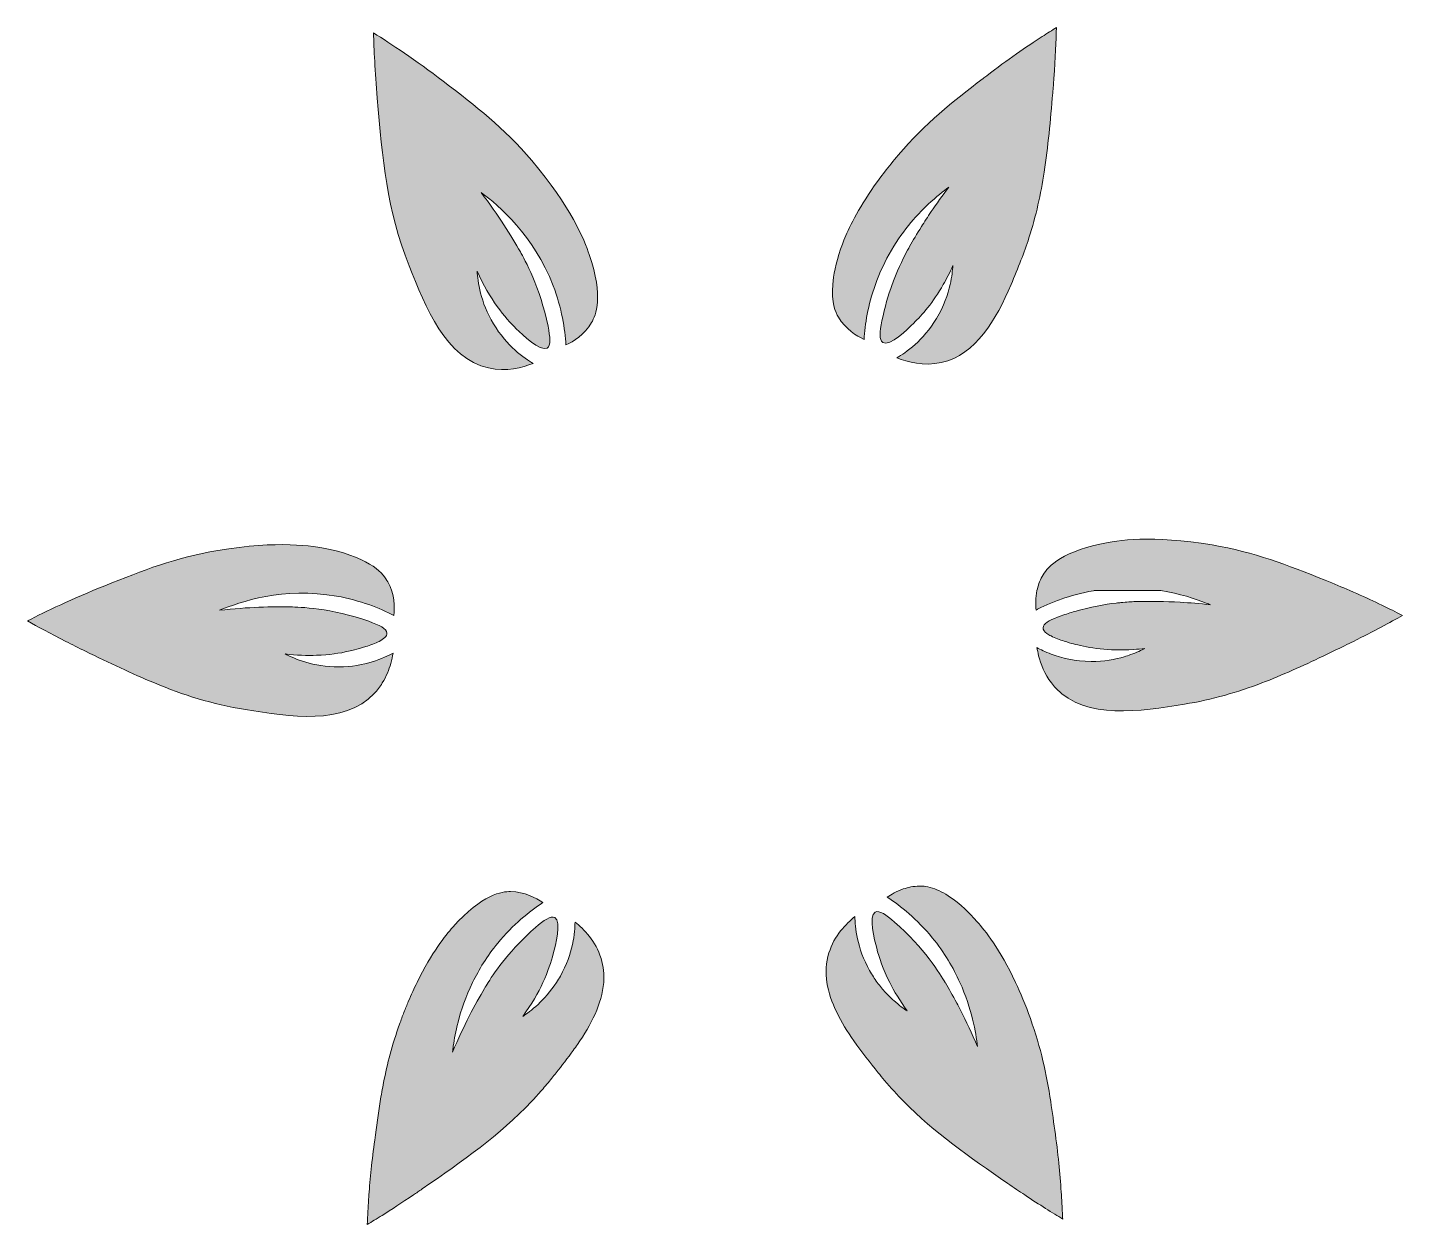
# Model space of a CAD drawing. Header units: inches. Extents: x 1280 to 1467, y 290 to 497.
# Drawn here: x 1280 to 1466.8, y 311.9 to 474.5 of the extents above; entities that cross this region are included whole.
import ezdxf

# ---------------------------------------------------------------- set-up
doc = ezdxf.new("R2010")
doc.units = ezdxf.units.IN
doc.header["$MEASUREMENT"] = 0
doc.layers.add('Layer 1', color=7, linetype='Continuous')

# ---------------------------------------------------------------- blocks, each defined once
blk = doc.blocks.new('block 3')
at = {"layer": 'Layer 1', "true_color": 0xfcbc38}
h = blk.add_hatch(color=40, dxfattribs=at)
h.dxf.hatch_style = 2
edge = h.paths.add_edge_path()
edge.add_spline(control_points=[(1393.65, 432.12), (1393.78, 434.15), (1394.17, 436.75), (1395.18, 439.58), (1395.25, 439.77), (1395.31, 439.96), (1395.39, 440.15), (1396.69, 443.58), (1398.54, 446.3), (1400.35, 448.39), (1401.04, 449.17), (1401.71, 449.87), (1402.36, 450.48), (1403.43, 451.49), (1404.42, 452.27), (1405.17, 452.82), (1404.29, 451.66), (1403.49, 450.54), (1402.77, 449.48), (1402.29, 448.77), (1401.85, 448.09), (1401.44, 447.44), (1400.83, 446.46), (1400.29, 445.56), (1399.83, 444.75), (1399.57, 444.28), (1398.91, 443.11), (1398.19, 441.43), (1397.95, 440.87), (1397.71, 440.25), (1397.46, 439.58), (1396.94, 438.15), (1396.44, 436.48), (1396.08, 434.65), (1395.79, 433.19), (1395.67, 432.03), (1396.2, 431.71), (1397.14, 431.13), (1399.57, 433.51), (1400.39, 434.32), (1401.54, 435.45), (1403.02, 437.15), (1404.41, 439.58), (1404.85, 440.36), (1405.29, 441.21), (1405.7, 442.15), (1405.67, 441.54), (1405.57, 440.64), (1405.33, 439.58), (1405.03, 438.24), (1404.49, 436.64), (1403.49, 434.98), (1401.68, 431.96), (1399.3, 430.33), (1398.11, 429.61), (1399.56, 429.04), (1401.74, 428.46), (1404.14, 428.99), (1408.87, 430.05), (1411.57, 434.82), (1413.61, 439.58), (1414.09, 440.69), (1414.53, 441.81), (1414.95, 442.87), (1415.35, 443.89), (1415.72, 444.91), (1416.04, 445.91), (1417.01, 448.92), (1417.65, 451.86), (1418.11, 454.86), (1418.64, 458.3), (1418.94, 461.82), (1419.27, 465.61), (1419.33, 466.28), (1419.38, 466.93), (1419.43, 467.56), (1419.63, 470.36), (1419.72, 472.73), (1419.77, 474.49), (1419.18, 474.12), (1418.53, 473.7), (1417.83, 473.25), (1415.72, 471.88), (1413.14, 470.1), (1410.3, 467.93), (1410.13, 467.8), (1409.98, 467.68), (1409.81, 467.56), (1405.53, 464.28), (1402.03, 461.54), (1398.3, 457.17), (1397.62, 456.37), (1397, 455.6), (1396.43, 454.86), (1393.74, 451.37), (1392.21, 448.54), (1391.32, 446.55), (1390.92, 445.65), (1390.65, 444.92), (1390.47, 444.39), (1389.81, 442.42), (1389.5, 440.85), (1389.39, 439.58), (1389.19, 437.11), (1389.78, 435.82), (1390.16, 435.16), (1391.13, 433.51), (1392.63, 432.6), (1393.65, 432.12)], knot_values=[0, 0, 0, 0, 1, 1, 1, 2, 2, 2, 3, 3, 3, 4, 4, 4, 5, 5, 5, 6, 6, 6, 7, 7, 7, 8, 8, 8, 9, 9, 9, 10, 10, 10, 11, 11, 11, 12, 12, 12, 13, 13, 13, 14, 14, 14, 15, 15, 15, 16, 16, 16, 17, 17, 17, 18, 18, 18, 19, 19, 19, 20, 20, 20, 21, 21, 21, 22, 22, 22, 23, 23, 23, 24, 24, 24, 25, 25, 25, 26, 26, 26, 27, 27, 27, 28, 28, 28, 29, 29, 29, 30, 30, 30, 31, 31, 31, 32, 32, 32, 33, 33, 33, 34, 34, 34, 35, 35, 35, 36, 36, 36, 36], degree=3, periodic=1)
h = blk.add_hatch(color=40, dxfattribs=at)
h.dxf.hatch_style = 2
edge = h.paths.add_edge_path()
edge.add_spline(control_points=[(1331.86, 442.13), (1334.08, 436.52), (1336.84, 429.55), (1342.67, 428.25), (1345.07, 427.72), (1347.25, 428.3), (1348.71, 428.87), (1347.51, 429.58), (1345.14, 431.22), (1343.32, 434.24), (1341.54, 437.2), (1341.19, 440.01), (1341.11, 441.41), (1342.81, 437.54), (1344.9, 435.07), (1346.42, 433.57), (1347.24, 432.77), (1349.67, 430.39), (1350.61, 430.96), (1351.14, 431.29), (1351.02, 432.45), (1350.73, 433.91), (1349.7, 439.16), (1347.52, 443.05), (1346.98, 444), (1345.75, 446.18), (1344, 448.97), (1341.64, 452.08), (1344.06, 450.3), (1348.81, 446.26), (1351.43, 439.41), (1352.59, 436.35), (1353.02, 433.55), (1353.16, 431.37), (1354.18, 431.85), (1355.68, 432.76), (1356.65, 434.42), (1357.23, 435.42), (1358.29, 437.84), (1356.34, 443.64), (1355.68, 445.6), (1353.85, 450.16), (1348.51, 456.42), (1344.63, 460.97), (1341.02, 463.73), (1336.51, 467.18), (1332.72, 470.09), (1329.4, 472.27), (1327.04, 473.74), (1327.1, 471.59), (1327.22, 468.53), (1327.54, 464.87), (1328.25, 456.66), (1328.84, 449.76), (1331.86, 442.13)], knot_values=[0, 0, 0, 0, 1, 1, 1, 2, 2, 2, 3, 3, 3, 4, 4, 4, 5, 5, 5, 6, 6, 6, 7, 7, 7, 8, 8, 8, 9, 9, 9, 10, 10, 10, 11, 11, 11, 12, 12, 12, 13, 13, 13, 14, 14, 14, 15, 15, 15, 16, 16, 16, 17, 17, 17, 18, 18, 18, 18], degree=3, periodic=1)
h = blk.add_hatch(color=40, dxfattribs=at)
h.dxf.hatch_style = 2
edge = h.paths.add_edge_path()
edge.add_spline(control_points=[(1466.77, 394.65), (1466.54, 394.76), (1466.3, 394.89), (1466.06, 395.01), (1464.34, 395.88), (1462.17, 396.92), (1459.62, 398.03), (1458.57, 398.49), (1457.46, 398.95), (1456.28, 399.42), (1451.01, 401.53), (1446.78, 403.21), (1440.9, 404.21), (1432.78, 405.59), (1427.93, 404.83), (1425.91, 404.39), (1419.93, 403.1), (1418.39, 400.95), (1417.83, 399.94), (1417.48, 399.3), (1417.26, 398.65), (1417.13, 398.03), (1416.91, 397.02), (1416.93, 396.08), (1417, 395.38), (1417.48, 395.63), (1418.01, 395.88), (1418.58, 396.13), (1419.15, 396.38), (1419.76, 396.62), (1420.41, 396.86), (1421.71, 397.32), (1423.18, 397.72), (1424.79, 398), (1424.85, 398.01), (1424.9, 398.02), (1424.96, 398.03), (1424.96, 398.03), (1433.96, 398.03), (1433.96, 398.03), (1436.52, 397.61), (1438.63, 396.91), (1440.1, 396.33), (1440.31, 396.24), (1440.5, 396.16), (1440.69, 396.09), (1439.23, 396.25), (1437.86, 396.36), (1436.58, 396.44), (1434.45, 396.56), (1432.57, 396.57), (1431.01, 396.54), (1430.88, 396.54), (1430.69, 396.53), (1430.45, 396.53), (1429.98, 396.51), (1429.31, 396.47), (1428.51, 396.39), (1428.31, 396.37), (1428.1, 396.35), (1427.88, 396.32), (1426.34, 396.14), (1424.4, 395.81), (1422.28, 395.19), (1421.67, 395.02), (1421.05, 394.82), (1420.42, 394.59), (1420.25, 394.53), (1420.08, 394.47), (1419.91, 394.41), (1418.77, 393.97), (1417.96, 393.52), (1417.96, 392.98), (1417.95, 392.7), (1418.15, 392.44), (1418.48, 392.2), (1418.64, 392.08), (1418.83, 391.97), (1419.04, 391.86), (1419.57, 391.58), (1420.22, 391.34), (1420.83, 391.15), (1421.31, 391), (1421.77, 390.87), (1422.11, 390.78), (1422.19, 390.76), (1422.27, 390.74), (1422.34, 390.72), (1424.15, 390.24), (1426.82, 389.78), (1430.26, 390.02), (1430.76, 390.05), (1431.27, 390.1), (1431.79, 390.17), (1431.33, 389.93), (1430.67, 389.61), (1429.85, 389.32), (1429.58, 389.22), (1429.29, 389.13), (1428.98, 389.03), (1427.74, 388.67), (1426.23, 388.39), (1424.5, 388.39), (1422.3, 388.4), (1420.45, 388.87), (1419.07, 389.39), (1418.24, 389.7), (1417.59, 390.02), (1417.13, 390.27), (1417.18, 389.94), (1417.26, 389.57), (1417.35, 389.18), (1417.65, 388.03), (1418.16, 386.7), (1419.09, 385.47), (1419.28, 385.24), (1419.47, 385), (1419.69, 384.77), (1423.79, 380.43), (1431.19, 381.63), (1437.14, 382.59), (1440.96, 383.21), (1444.36, 384.22), (1447.66, 385.47), (1447.66, 385.47), (1447.66, 385.47), (1447.66, 385.47), (1450.45, 386.53), (1453.17, 387.78), (1456, 389.13), (1456.95, 389.59), (1457.91, 390.05), (1458.89, 390.53), (1459.3, 390.73), (1459.71, 390.93), (1460.1, 391.12), (1462.86, 392.49), (1465.12, 393.72), (1466.77, 394.65), (1466.77, 394.65), (1466.77, 394.65), (1466.77, 394.65), (1466.77, 394.65), (1466.77, 394.65), (1466.77, 394.65)], knot_values=[0, 0, 0, 0, 1, 1, 1, 2, 2, 2, 3, 3, 3, 4, 4, 4, 5, 5, 5, 6, 6, 6, 7, 7, 7, 8, 8, 8, 9, 9, 9, 10, 10, 10, 11, 11, 11, 12, 12, 12, 13, 13, 13, 14, 14, 14, 15, 15, 15, 16, 16, 16, 17, 17, 17, 18, 18, 18, 19, 19, 19, 20, 20, 20, 21, 21, 21, 22, 22, 22, 23, 23, 23, 24, 24, 24, 25, 25, 25, 26, 26, 26, 27, 27, 27, 28, 28, 28, 29, 29, 29, 30, 30, 30, 31, 31, 31, 32, 32, 32, 33, 33, 33, 34, 34, 34, 35, 35, 35, 36, 36, 36, 37, 37, 37, 38, 38, 38, 39, 39, 39, 40, 40, 40, 41, 41, 41, 42, 42, 42, 43, 43, 43, 44, 44, 44, 45, 45, 45, 46, 46, 46, 47, 47, 47, 48, 48, 48, 48], degree=3, periodic=1)
h = blk.add_hatch(color=40, dxfattribs=at)
h.dxf.hatch_style = 2
edge = h.paths.add_edge_path()
edge.add_spline(control_points=[(1328.23, 385.47), (1328.23, 385.47), (1328.23, 385.47), (1328.23, 385.47), (1328.77, 386.36), (1329.13, 387.28), (1329.37, 388.12), (1329.51, 388.62), (1329.61, 389.1), (1329.68, 389.53), (1328.45, 388.86), (1325.84, 387.67), (1322.31, 387.65), (1318.85, 387.64), (1316.26, 388.78), (1315.02, 389.42), (1316.59, 389.23), (1318.03, 389.18), (1319.31, 389.23), (1321.02, 389.29), (1322.47, 389.51), (1323.64, 389.78), (1323.94, 389.84), (1324.21, 389.91), (1324.47, 389.98), (1324.82, 390.07), (1325.39, 390.22), (1325.99, 390.41), (1326.6, 390.61), (1327.26, 390.85), (1327.79, 391.12), (1327.79, 391.12), (1327.79, 391.12), (1327.79, 391.12), (1328.41, 391.45), (1328.86, 391.83), (1328.86, 392.24), (1328.85, 392.86), (1327.79, 393.35), (1326.39, 393.85), (1321.35, 395.65), (1316.9, 395.78), (1315.8, 395.8), (1313.3, 395.85), (1310, 395.79), (1306.13, 395.34), (1308.89, 396.51), (1314.79, 398.52), (1322.02, 397.26), (1325.25, 396.7), (1327.87, 395.63), (1329.81, 394.64), (1329.92, 395.76), (1329.91, 397.51), (1328.98, 399.19), (1328.42, 400.2), (1326.88, 402.36), (1320.9, 403.65), (1318.88, 404.09), (1314.03, 404.85), (1305.91, 403.47), (1300.03, 402.47), (1295.8, 400.78), (1290.53, 398.68), (1286.09, 396.91), (1282.52, 395.18), (1280.05, 393.9), (1281.38, 393.15), (1283.14, 392.19), (1285.23, 391.12), (1286.08, 390.69), (1286.97, 390.25), (1287.92, 389.78), (1291.18, 388.21), (1294.21, 386.74), (1297.27, 385.47), (1297.27, 385.47), (1297.27, 385.47), (1297.27, 385.47), (1301.17, 383.86), (1305.13, 382.59), (1309.67, 381.85), (1315.62, 380.89), (1323.02, 379.69), (1327.12, 384.03), (1327.56, 384.49), (1327.92, 384.98), (1328.23, 385.47)], knot_values=[0, 0, 0, 0, 1, 1, 1, 2, 2, 2, 3, 3, 3, 4, 4, 4, 5, 5, 5, 6, 6, 6, 7, 7, 7, 8, 8, 8, 9, 9, 9, 10, 10, 10, 11, 11, 11, 12, 12, 12, 13, 13, 13, 14, 14, 14, 15, 15, 15, 16, 16, 16, 17, 17, 17, 18, 18, 18, 19, 19, 19, 20, 20, 20, 21, 21, 21, 22, 22, 22, 23, 23, 23, 24, 24, 24, 25, 25, 25, 26, 26, 26, 27, 27, 27, 28, 28, 28, 29, 29, 29, 29], degree=3, periodic=1)
h = blk.add_hatch(color=40, dxfattribs=at)
h.dxf.hatch_style = 2
edge = h.paths.add_edge_path()
edge.add_spline(control_points=[(1354.4, 353.01), (1354.38, 351.61), (1354.13, 348.74), (1352.41, 345.67), (1352.24, 345.37), (1352.06, 345.08), (1351.88, 344.81), (1350.27, 342.33), (1348.34, 340.87), (1347.29, 340.19), (1348.5, 341.84), (1349.39, 343.4), (1350.04, 344.81), (1350.74, 346.3), (1351.17, 347.63), (1351.45, 348.69), (1351.74, 349.8), (1352.61, 353.09), (1351.64, 353.62), (1351.09, 353.92), (1350.15, 353.24), (1349.02, 352.27), (1345.73, 349.41), (1343.59, 346.36), (1342.61, 344.81), (1342.39, 344.45), (1342.22, 344.18), (1342.12, 344), (1340.85, 341.85), (1339.28, 338.95), (1337.76, 335.35), (1337.79, 335.61), (1337.82, 335.89), (1337.87, 336.19), (1338, 337.09), (1338.19, 338.19), (1338.51, 339.4), (1338.93, 341.03), (1339.55, 342.88), (1340.49, 344.81), (1341.34, 346.56), (1342.45, 348.37), (1343.9, 350.14), (1345.98, 352.67), (1348.2, 354.44), (1350.02, 355.64), (1349.09, 356.28), (1347.56, 357.13), (1345.64, 357.15), (1344.49, 357.16), (1341.85, 356.88), (1337.79, 352.3), (1336.8, 351.19), (1334.95, 348.89), (1332.95, 344.81), (1332.56, 344.01), (1332.16, 343.14), (1331.76, 342.2), (1331.57, 341.73), (1331.37, 341.25), (1331.17, 340.74), (1330.97, 340.23), (1330.77, 339.71), (1330.58, 339.16), (1330.07, 337.75), (1329.65, 336.4), (1329.29, 335.08), (1328.94, 333.77), (1328.65, 332.49), (1328.4, 331.21), (1328.23, 330.36), (1328.08, 329.51), (1327.94, 328.64), (1327.67, 326.97), (1327.43, 325.25), (1327.19, 323.41), (1326.81, 320.63), (1326.57, 318.12), (1326.41, 315.95), (1326.36, 315.19), (1326.31, 314.47), (1326.28, 313.8), (1326.24, 313.13), (1326.21, 312.51), (1326.19, 311.94), (1326.79, 312.3), (1327.46, 312.71), (1328.21, 313.18), (1329.45, 313.96), (1330.88, 314.89), (1332.45, 315.95), (1332.84, 316.21), (1333.24, 316.49), (1333.65, 316.77), (1339.23, 320.63), (1344.08, 323.99), (1348.49, 328.64), (1348.96, 329.14), (1349.42, 329.65), (1349.88, 330.18), (1350.34, 330.7), (1350.8, 331.24), (1351.25, 331.81), (1351.44, 332.05), (1351.63, 332.29), (1351.83, 332.53), (1352.6, 333.51), (1353.4, 334.53), (1354.16, 335.58), (1354.35, 335.84), (1354.54, 336.11), (1354.73, 336.38), (1355.65, 337.71), (1356.48, 339.1), (1357.12, 340.51), (1357.75, 341.92), (1358.18, 343.36), (1358.29, 344.81), (1358.37, 345.9), (1358.27, 346.99), (1357.93, 348.08), (1357.21, 350.42), (1355.62, 352.03), (1354.4, 353.01)], knot_values=[0, 0, 0, 0, 1, 1, 1, 2, 2, 2, 3, 3, 3, 4, 4, 4, 5, 5, 5, 6, 6, 6, 7, 7, 7, 8, 8, 8, 9, 9, 9, 10, 10, 10, 11, 11, 11, 12, 12, 12, 13, 13, 13, 14, 14, 14, 15, 15, 15, 16, 16, 16, 17, 17, 17, 18, 18, 18, 19, 19, 19, 20, 20, 20, 21, 21, 21, 22, 22, 22, 23, 23, 23, 24, 24, 24, 25, 25, 25, 26, 26, 26, 27, 27, 27, 28, 28, 28, 29, 29, 29, 30, 30, 30, 31, 31, 31, 32, 32, 32, 33, 33, 33, 34, 34, 34, 35, 35, 35, 36, 36, 36, 37, 37, 37, 38, 38, 38, 39, 39, 39, 40, 40, 40, 41, 41, 41, 41], degree=3, periodic=1)
h = blk.add_hatch(color=40, dxfattribs=at)
h.dxf.hatch_style = 2
edge = h.paths.add_edge_path()
edge.add_spline(control_points=[(1420.45, 315.95), (1420.3, 318.28), (1420.05, 321.05), (1419.63, 324.15), (1419.41, 325.72), (1419.21, 327.2), (1418.99, 328.64), (1418.41, 332.38), (1417.69, 335.86), (1416.23, 339.91), (1415.57, 341.76), (1414.89, 343.38), (1414.22, 344.81), (1412.08, 349.35), (1410.07, 351.87), (1409.02, 353.05), (1406.59, 355.79), (1404.67, 356.98), (1403.27, 357.5), (1402.8, 357.67), (1402.39, 357.77), (1402.04, 357.83), (1401.69, 357.88), (1401.4, 357.89), (1401.17, 357.89), (1400.36, 357.88), (1399.63, 357.73), (1398.98, 357.5), (1398.07, 357.19), (1397.33, 356.75), (1396.79, 356.38), (1398.61, 355.18), (1400.83, 353.42), (1402.91, 350.88), (1404.57, 348.86), (1405.77, 346.78), (1406.66, 344.81), (1407.47, 343.02), (1408.01, 341.33), (1408.38, 339.83), (1408.75, 338.34), (1408.94, 337.06), (1409.05, 336.1), (1408.29, 337.89), (1407.52, 339.52), (1406.78, 340.96), (1406.59, 341.32), (1406.41, 341.67), (1406.23, 342.01), (1405.69, 343.03), (1405.17, 343.94), (1404.69, 344.74), (1404.68, 344.76), (1404.67, 344.79), (1404.66, 344.81), (1404.04, 345.84), (1401.76, 349.57), (1397.79, 353.01), (1396.67, 353.98), (1395.72, 354.66), (1395.17, 354.36), (1394.21, 353.83), (1395.07, 350.55), (1395.36, 349.44), (1395.69, 348.2), (1396.22, 346.61), (1397.13, 344.81), (1397.74, 343.6), (1398.52, 342.3), (1399.52, 340.93), (1399.05, 341.24), (1398.41, 341.7), (1397.69, 342.34), (1397.33, 342.66), (1396.96, 343.02), (1396.58, 343.43), (1396.2, 343.84), (1395.82, 344.3), (1395.44, 344.81), (1395.08, 345.3), (1394.73, 345.82), (1394.4, 346.41), (1392.68, 349.49), (1392.43, 352.36), (1392.41, 353.75), (1391.19, 352.77), (1389.6, 351.16), (1388.88, 348.82), (1388.47, 347.48), (1388.42, 346.14), (1388.61, 344.81), (1389.02, 342.07), (1390.5, 339.38), (1392.27, 336.86), (1393.32, 335.35), (1394.48, 333.9), (1395.56, 332.55), (1395.84, 332.2), (1396.13, 331.85), (1396.41, 331.51), (1397.27, 330.5), (1398.15, 329.55), (1399.04, 328.64), (1399.04, 328.64), (1399.04, 328.64), (1399.04, 328.64), (1403.26, 324.37), (1407.88, 321.17), (1413.16, 317.51), (1413.96, 316.96), (1414.73, 316.44), (1415.47, 315.95), (1417.5, 314.6), (1419.27, 313.5), (1420.62, 312.68), (1420.59, 313.39), (1420.56, 314.19), (1420.5, 315.06), (1420.49, 315.35), (1420.47, 315.65), (1420.45, 315.95)], knot_values=[0, 0, 0, 0, 1, 1, 1, 2, 2, 2, 3, 3, 3, 4, 4, 4, 5, 5, 5, 6, 6, 6, 7, 7, 7, 8, 8, 8, 9, 9, 9, 10, 10, 10, 11, 11, 11, 12, 12, 12, 13, 13, 13, 14, 14, 14, 15, 15, 15, 16, 16, 16, 17, 17, 17, 18, 18, 18, 19, 19, 19, 20, 20, 20, 21, 21, 21, 22, 22, 22, 23, 23, 23, 24, 24, 24, 25, 25, 25, 26, 26, 26, 27, 27, 27, 28, 28, 28, 29, 29, 29, 30, 30, 30, 31, 31, 31, 32, 32, 32, 33, 33, 33, 34, 34, 34, 35, 35, 35, 36, 36, 36, 37, 37, 37, 38, 38, 38, 39, 39, 39, 40, 40, 40, 40], degree=3, periodic=1)
at = {"layer": 'Layer 1', "lineweight": 0}
for points, knots in [([(1393.65, 432.12), (1393.78, 434.15), (1394.17, 436.75), (1395.18, 439.58), (1395.25, 439.77), (1395.31, 439.96), (1395.39, 440.15), (1396.69, 443.58), (1398.54, 446.3), (1400.35, 448.39), (1401.04, 449.17), (1401.71, 449.87), (1402.36, 450.48), (1403.43, 451.49), (1404.42, 452.27), (1405.17, 452.82), (1404.29, 451.66), (1403.49, 450.54), (1402.77, 449.48), (1402.29, 448.77), (1401.85, 448.09), (1401.44, 447.44), (1400.83, 446.46), (1400.29, 445.56), (1399.83, 444.75), (1399.57, 444.28), (1398.91, 443.11), (1398.19, 441.43), (1397.95, 440.87), (1397.71, 440.25), (1397.46, 439.58), (1396.94, 438.15), (1396.44, 436.48), (1396.08, 434.65), (1395.79, 433.19), (1395.67, 432.03), (1396.2, 431.71), (1397.14, 431.13), (1399.57, 433.51), (1400.39, 434.32), (1401.54, 435.45), (1403.02, 437.15), (1404.41, 439.58), (1404.85, 440.36), (1405.29, 441.21), (1405.7, 442.15), (1405.67, 441.54), (1405.57, 440.64), (1405.33, 439.58), (1405.03, 438.24), (1404.49, 436.64), (1403.49, 434.98), (1401.68, 431.96), (1399.3, 430.33), (1398.11, 429.61), (1399.56, 429.04), (1401.74, 428.46), (1404.14, 428.99), (1408.87, 430.05), (1411.57, 434.82), (1413.61, 439.58), (1414.09, 440.69), (1414.53, 441.81), (1414.95, 442.87), (1415.35, 443.89), (1415.72, 444.91), (1416.04, 445.91), (1417.01, 448.92), (1417.65, 451.86), (1418.11, 454.86), (1418.64, 458.3), (1418.94, 461.82), (1419.27, 465.61), (1419.33, 466.28), (1419.38, 466.93), (1419.43, 467.56), (1419.63, 470.36), (1419.72, 472.73), (1419.77, 474.49), (1419.18, 474.12), (1418.53, 473.7), (1417.83, 473.25), (1415.72, 471.88), (1413.14, 470.1), (1410.3, 467.93), (1410.13, 467.8), (1409.98, 467.68), (1409.81, 467.56), (1405.53, 464.28), (1402.03, 461.54), (1398.3, 457.17), (1397.62, 456.37), (1397, 455.6), (1396.43, 454.86), (1393.74, 451.37), (1392.21, 448.54), (1391.32, 446.55), (1390.92, 445.65), (1390.65, 444.92), (1390.47, 444.39), (1389.81, 442.42), (1389.5, 440.85), (1389.39, 439.58), (1389.19, 437.11), (1389.78, 435.82), (1390.16, 435.16), (1391.13, 433.51), (1392.63, 432.6), (1393.65, 432.12)], [0, 0, 0, 0, 1, 1, 1, 2, 2, 2, 3, 3, 3, 4, 4, 4, 5, 5, 5, 6, 6, 6, 7, 7, 7, 8, 8, 8, 9, 9, 9, 10, 10, 10, 11, 11, 11, 12, 12, 12, 13, 13, 13, 14, 14, 14, 15, 15, 15, 16, 16, 16, 17, 17, 17, 18, 18, 18, 19, 19, 19, 20, 20, 20, 21, 21, 21, 22, 22, 22, 23, 23, 23, 24, 24, 24, 25, 25, 25, 26, 26, 26, 27, 27, 27, 28, 28, 28, 29, 29, 29, 30, 30, 30, 31, 31, 31, 32, 32, 32, 33, 33, 33, 34, 34, 34, 35, 35, 35, 36, 36, 36, 36]), ([(1331.86, 442.13), (1334.08, 436.52), (1336.84, 429.55), (1342.67, 428.25), (1345.07, 427.72), (1347.25, 428.3), (1348.71, 428.87), (1347.51, 429.58), (1345.14, 431.22), (1343.32, 434.24), (1341.54, 437.2), (1341.19, 440.01), (1341.11, 441.41), (1342.81, 437.54), (1344.9, 435.07), (1346.42, 433.57), (1347.24, 432.77), (1349.67, 430.39), (1350.61, 430.96), (1351.14, 431.29), (1351.02, 432.45), (1350.73, 433.91), (1349.7, 439.16), (1347.52, 443.05), (1346.98, 444), (1345.75, 446.18), (1344, 448.97), (1341.64, 452.08), (1344.06, 450.3), (1348.81, 446.26), (1351.43, 439.41), (1352.59, 436.35), (1353.02, 433.55), (1353.16, 431.37), (1354.18, 431.85), (1355.68, 432.76), (1356.65, 434.42), (1357.23, 435.42), (1358.29, 437.84), (1356.34, 443.64), (1355.68, 445.6), (1353.85, 450.16), (1348.51, 456.42), (1344.63, 460.97), (1341.02, 463.73), (1336.51, 467.18), (1332.72, 470.09), (1329.4, 472.27), (1327.04, 473.74), (1327.1, 471.59), (1327.22, 468.53), (1327.54, 464.87), (1328.25, 456.66), (1328.84, 449.76), (1331.86, 442.13)], [0, 0, 0, 0, 1, 1, 1, 2, 2, 2, 3, 3, 3, 4, 4, 4, 5, 5, 5, 6, 6, 6, 7, 7, 7, 8, 8, 8, 9, 9, 9, 10, 10, 10, 11, 11, 11, 12, 12, 12, 13, 13, 13, 14, 14, 14, 15, 15, 15, 16, 16, 16, 17, 17, 17, 18, 18, 18, 18]), ([(1466.77, 394.65), (1466.54, 394.76), (1466.3, 394.89), (1466.06, 395.01), (1464.34, 395.88), (1462.17, 396.92), (1459.62, 398.03), (1458.57, 398.49), (1457.46, 398.95), (1456.28, 399.42), (1451.01, 401.53), (1446.78, 403.21), (1440.9, 404.21), (1432.78, 405.59), (1427.93, 404.83), (1425.91, 404.39), (1419.93, 403.1), (1418.39, 400.95), (1417.83, 399.94), (1417.48, 399.3), (1417.26, 398.65), (1417.13, 398.03), (1416.91, 397.02), (1416.93, 396.08), (1417, 395.38), (1417.48, 395.63), (1418.01, 395.88), (1418.58, 396.13), (1419.15, 396.38), (1419.76, 396.62), (1420.41, 396.86), (1421.71, 397.32), (1423.18, 397.72), (1424.79, 398), (1424.85, 398.01), (1424.9, 398.02), (1424.96, 398.03), (1424.96, 398.03), (1433.96, 398.03), (1433.96, 398.03), (1436.52, 397.61), (1438.63, 396.91), (1440.1, 396.33), (1440.31, 396.24), (1440.5, 396.16), (1440.69, 396.09), (1439.23, 396.25), (1437.86, 396.36), (1436.58, 396.44), (1434.45, 396.56), (1432.57, 396.57), (1431.01, 396.54), (1430.88, 396.54), (1430.69, 396.53), (1430.45, 396.53), (1429.98, 396.51), (1429.31, 396.47), (1428.51, 396.39), (1428.31, 396.37), (1428.1, 396.35), (1427.88, 396.32), (1426.34, 396.14), (1424.4, 395.81), (1422.28, 395.19), (1421.67, 395.02), (1421.05, 394.82), (1420.42, 394.59), (1420.25, 394.53), (1420.08, 394.47), (1419.91, 394.41), (1418.77, 393.97), (1417.96, 393.52), (1417.96, 392.98), (1417.95, 392.7), (1418.15, 392.44), (1418.48, 392.2), (1418.64, 392.08), (1418.83, 391.97), (1419.04, 391.86), (1419.57, 391.58), (1420.22, 391.34), (1420.83, 391.15), (1421.31, 391), (1421.77, 390.87), (1422.11, 390.78), (1422.19, 390.76), (1422.27, 390.74), (1422.34, 390.72), (1424.15, 390.24), (1426.82, 389.78), (1430.26, 390.02), (1430.76, 390.05), (1431.27, 390.1), (1431.79, 390.17), (1431.33, 389.93), (1430.67, 389.61), (1429.85, 389.32), (1429.58, 389.22), (1429.29, 389.13), (1428.98, 389.03), (1427.74, 388.67), (1426.23, 388.39), (1424.5, 388.39), (1422.3, 388.4), (1420.45, 388.87), (1419.07, 389.39), (1418.24, 389.7), (1417.59, 390.02), (1417.13, 390.27), (1417.18, 389.94), (1417.26, 389.57), (1417.35, 389.18), (1417.65, 388.03), (1418.16, 386.7), (1419.09, 385.47), (1419.28, 385.24), (1419.47, 385), (1419.69, 384.77), (1423.79, 380.43), (1431.19, 381.63), (1437.14, 382.59), (1440.96, 383.21), (1444.36, 384.22), (1447.66, 385.47), (1447.66, 385.47), (1447.66, 385.47), (1447.66, 385.47), (1450.45, 386.53), (1453.17, 387.78), (1456, 389.13), (1456.95, 389.59), (1457.91, 390.05), (1458.89, 390.53), (1459.3, 390.73), (1459.71, 390.93), (1460.1, 391.12), (1462.86, 392.49), (1465.12, 393.72), (1466.77, 394.65), (1466.77, 394.65), (1466.77, 394.65), (1466.77, 394.65), (1466.77, 394.65), (1466.77, 394.65), (1466.77, 394.65)], [0, 0, 0, 0, 1, 1, 1, 2, 2, 2, 3, 3, 3, 4, 4, 4, 5, 5, 5, 6, 6, 6, 7, 7, 7, 8, 8, 8, 9, 9, 9, 10, 10, 10, 11, 11, 11, 12, 12, 12, 13, 13, 13, 14, 14, 14, 15, 15, 15, 16, 16, 16, 17, 17, 17, 18, 18, 18, 19, 19, 19, 20, 20, 20, 21, 21, 21, 22, 22, 22, 23, 23, 23, 24, 24, 24, 25, 25, 25, 26, 26, 26, 27, 27, 27, 28, 28, 28, 29, 29, 29, 30, 30, 30, 31, 31, 31, 32, 32, 32, 33, 33, 33, 34, 34, 34, 35, 35, 35, 36, 36, 36, 37, 37, 37, 38, 38, 38, 39, 39, 39, 40, 40, 40, 41, 41, 41, 42, 42, 42, 43, 43, 43, 44, 44, 44, 45, 45, 45, 46, 46, 46, 47, 47, 47, 48, 48, 48, 48]), ([(1328.23, 385.47), (1328.23, 385.47), (1328.23, 385.47), (1328.23, 385.47), (1328.77, 386.36), (1329.13, 387.28), (1329.37, 388.12), (1329.51, 388.62), (1329.61, 389.1), (1329.68, 389.53), (1328.45, 388.86), (1325.84, 387.67), (1322.31, 387.65), (1318.85, 387.64), (1316.26, 388.78), (1315.02, 389.42), (1316.59, 389.23), (1318.03, 389.18), (1319.31, 389.23), (1321.02, 389.29), (1322.47, 389.51), (1323.64, 389.78), (1323.94, 389.84), (1324.21, 389.91), (1324.47, 389.98), (1324.82, 390.07), (1325.39, 390.22), (1325.99, 390.41), (1326.6, 390.61), (1327.26, 390.85), (1327.79, 391.12), (1327.79, 391.12), (1327.79, 391.12), (1327.79, 391.12), (1328.41, 391.45), (1328.86, 391.83), (1328.86, 392.24), (1328.85, 392.86), (1327.79, 393.35), (1326.39, 393.85), (1321.35, 395.65), (1316.9, 395.78), (1315.8, 395.8), (1313.3, 395.85), (1310, 395.79), (1306.13, 395.34), (1308.89, 396.51), (1314.79, 398.52), (1322.02, 397.26), (1325.25, 396.7), (1327.87, 395.63), (1329.81, 394.64), (1329.92, 395.76), (1329.91, 397.51), (1328.98, 399.19), (1328.42, 400.2), (1326.88, 402.36), (1320.9, 403.65), (1318.88, 404.09), (1314.03, 404.85), (1305.91, 403.47), (1300.03, 402.47), (1295.8, 400.78), (1290.53, 398.68), (1286.09, 396.91), (1282.52, 395.18), (1280.05, 393.9), (1281.38, 393.15), (1283.14, 392.19), (1285.23, 391.12), (1286.08, 390.69), (1286.97, 390.25), (1287.92, 389.78), (1291.18, 388.21), (1294.21, 386.74), (1297.27, 385.47), (1297.27, 385.47), (1297.27, 385.47), (1297.27, 385.47), (1301.17, 383.86), (1305.13, 382.59), (1309.67, 381.85), (1315.62, 380.89), (1323.02, 379.69), (1327.12, 384.03), (1327.56, 384.49), (1327.92, 384.98), (1328.23, 385.47)], [0, 0, 0, 0, 1, 1, 1, 2, 2, 2, 3, 3, 3, 4, 4, 4, 5, 5, 5, 6, 6, 6, 7, 7, 7, 8, 8, 8, 9, 9, 9, 10, 10, 10, 11, 11, 11, 12, 12, 12, 13, 13, 13, 14, 14, 14, 15, 15, 15, 16, 16, 16, 17, 17, 17, 18, 18, 18, 19, 19, 19, 20, 20, 20, 21, 21, 21, 22, 22, 22, 23, 23, 23, 24, 24, 24, 25, 25, 25, 26, 26, 26, 27, 27, 27, 28, 28, 28, 29, 29, 29, 29]), ([(1354.4, 353.01), (1354.38, 351.61), (1354.13, 348.74), (1352.41, 345.67), (1352.24, 345.37), (1352.06, 345.08), (1351.88, 344.81), (1350.27, 342.33), (1348.34, 340.87), (1347.29, 340.19), (1348.5, 341.84), (1349.39, 343.4), (1350.04, 344.81), (1350.74, 346.3), (1351.17, 347.63), (1351.45, 348.69), (1351.74, 349.8), (1352.61, 353.09), (1351.64, 353.62), (1351.09, 353.92), (1350.15, 353.24), (1349.02, 352.27), (1345.73, 349.41), (1343.59, 346.36), (1342.61, 344.81), (1342.39, 344.45), (1342.22, 344.18), (1342.12, 344), (1340.85, 341.85), (1339.28, 338.95), (1337.76, 335.35), (1337.79, 335.61), (1337.82, 335.89), (1337.87, 336.19), (1338, 337.09), (1338.19, 338.19), (1338.51, 339.4), (1338.93, 341.03), (1339.55, 342.88), (1340.49, 344.81), (1341.34, 346.56), (1342.45, 348.37), (1343.9, 350.14), (1345.98, 352.67), (1348.2, 354.44), (1350.02, 355.64), (1349.09, 356.28), (1347.56, 357.13), (1345.64, 357.15), (1344.49, 357.16), (1341.85, 356.88), (1337.79, 352.3), (1336.8, 351.19), (1334.95, 348.89), (1332.95, 344.81), (1332.56, 344.01), (1332.16, 343.14), (1331.76, 342.2), (1331.57, 341.73), (1331.37, 341.25), (1331.17, 340.74), (1330.97, 340.23), (1330.77, 339.71), (1330.58, 339.16), (1330.07, 337.75), (1329.65, 336.4), (1329.29, 335.08), (1328.94, 333.77), (1328.65, 332.49), (1328.4, 331.21), (1328.23, 330.36), (1328.08, 329.51), (1327.94, 328.64), (1327.67, 326.97), (1327.43, 325.25), (1327.19, 323.41), (1326.81, 320.63), (1326.57, 318.12), (1326.41, 315.95), (1326.36, 315.19), (1326.31, 314.47), (1326.28, 313.8), (1326.24, 313.13), (1326.21, 312.51), (1326.19, 311.94), (1326.79, 312.3), (1327.46, 312.71), (1328.21, 313.18), (1329.45, 313.96), (1330.88, 314.89), (1332.45, 315.95), (1332.84, 316.21), (1333.24, 316.49), (1333.65, 316.77), (1339.23, 320.63), (1344.08, 323.99), (1348.49, 328.64), (1348.96, 329.14), (1349.42, 329.65), (1349.88, 330.18), (1350.34, 330.7), (1350.8, 331.24), (1351.25, 331.81), (1351.44, 332.05), (1351.63, 332.29), (1351.83, 332.53), (1352.6, 333.51), (1353.4, 334.53), (1354.16, 335.58), (1354.35, 335.84), (1354.54, 336.11), (1354.73, 336.38), (1355.65, 337.71), (1356.48, 339.1), (1357.12, 340.51), (1357.75, 341.92), (1358.18, 343.36), (1358.29, 344.81), (1358.37, 345.9), (1358.27, 346.99), (1357.93, 348.08), (1357.21, 350.42), (1355.62, 352.03), (1354.4, 353.01)], [0, 0, 0, 0, 1, 1, 1, 2, 2, 2, 3, 3, 3, 4, 4, 4, 5, 5, 5, 6, 6, 6, 7, 7, 7, 8, 8, 8, 9, 9, 9, 10, 10, 10, 11, 11, 11, 12, 12, 12, 13, 13, 13, 14, 14, 14, 15, 15, 15, 16, 16, 16, 17, 17, 17, 18, 18, 18, 19, 19, 19, 20, 20, 20, 21, 21, 21, 22, 22, 22, 23, 23, 23, 24, 24, 24, 25, 25, 25, 26, 26, 26, 27, 27, 27, 28, 28, 28, 29, 29, 29, 30, 30, 30, 31, 31, 31, 32, 32, 32, 33, 33, 33, 34, 34, 34, 35, 35, 35, 36, 36, 36, 37, 37, 37, 38, 38, 38, 39, 39, 39, 40, 40, 40, 41, 41, 41, 41]), ([(1420.45, 315.95), (1420.3, 318.28), (1420.05, 321.05), (1419.63, 324.15), (1419.41, 325.72), (1419.21, 327.2), (1418.99, 328.64), (1418.41, 332.38), (1417.69, 335.86), (1416.23, 339.91), (1415.57, 341.76), (1414.89, 343.38), (1414.22, 344.81), (1412.08, 349.35), (1410.07, 351.87), (1409.02, 353.05), (1406.59, 355.79), (1404.67, 356.98), (1403.27, 357.5), (1402.8, 357.67), (1402.39, 357.77), (1402.04, 357.83), (1401.69, 357.88), (1401.4, 357.89), (1401.17, 357.89), (1400.36, 357.88), (1399.63, 357.73), (1398.98, 357.5), (1398.07, 357.19), (1397.33, 356.75), (1396.79, 356.38), (1398.61, 355.18), (1400.83, 353.42), (1402.91, 350.88), (1404.57, 348.86), (1405.77, 346.78), (1406.66, 344.81), (1407.47, 343.02), (1408.01, 341.33), (1408.38, 339.83), (1408.75, 338.34), (1408.94, 337.06), (1409.05, 336.1), (1408.29, 337.89), (1407.52, 339.52), (1406.78, 340.96), (1406.59, 341.32), (1406.41, 341.67), (1406.23, 342.01), (1405.69, 343.03), (1405.17, 343.94), (1404.69, 344.74), (1404.68, 344.76), (1404.67, 344.79), (1404.66, 344.81), (1404.04, 345.84), (1401.76, 349.57), (1397.79, 353.01), (1396.67, 353.98), (1395.72, 354.66), (1395.17, 354.36), (1394.21, 353.83), (1395.07, 350.55), (1395.36, 349.44), (1395.69, 348.2), (1396.22, 346.61), (1397.13, 344.81), (1397.74, 343.6), (1398.52, 342.3), (1399.52, 340.93), (1399.05, 341.24), (1398.41, 341.7), (1397.69, 342.34), (1397.33, 342.66), (1396.96, 343.02), (1396.58, 343.43), (1396.2, 343.84), (1395.82, 344.3), (1395.44, 344.81), (1395.08, 345.3), (1394.73, 345.82), (1394.4, 346.41), (1392.68, 349.49), (1392.43, 352.36), (1392.41, 353.75), (1391.19, 352.77), (1389.6, 351.16), (1388.88, 348.82), (1388.47, 347.48), (1388.42, 346.14), (1388.61, 344.81), (1389.02, 342.07), (1390.5, 339.38), (1392.27, 336.86), (1393.32, 335.35), (1394.48, 333.9), (1395.56, 332.55), (1395.84, 332.2), (1396.13, 331.85), (1396.41, 331.51), (1397.27, 330.5), (1398.15, 329.55), (1399.04, 328.64), (1399.04, 328.64), (1399.04, 328.64), (1399.04, 328.64), (1403.26, 324.37), (1407.88, 321.17), (1413.16, 317.51), (1413.96, 316.96), (1414.73, 316.44), (1415.47, 315.95), (1417.5, 314.6), (1419.27, 313.5), (1420.62, 312.68), (1420.59, 313.39), (1420.56, 314.19), (1420.5, 315.06), (1420.49, 315.35), (1420.47, 315.65), (1420.45, 315.95)], [0, 0, 0, 0, 1, 1, 1, 2, 2, 2, 3, 3, 3, 4, 4, 4, 5, 5, 5, 6, 6, 6, 7, 7, 7, 8, 8, 8, 9, 9, 9, 10, 10, 10, 11, 11, 11, 12, 12, 12, 13, 13, 13, 14, 14, 14, 15, 15, 15, 16, 16, 16, 17, 17, 17, 18, 18, 18, 19, 19, 19, 20, 20, 20, 21, 21, 21, 22, 22, 22, 23, 23, 23, 24, 24, 24, 25, 25, 25, 26, 26, 26, 27, 27, 27, 28, 28, 28, 29, 29, 29, 30, 30, 30, 31, 31, 31, 32, 32, 32, 33, 33, 33, 34, 34, 34, 35, 35, 35, 36, 36, 36, 37, 37, 37, 38, 38, 38, 39, 39, 39, 40, 40, 40, 40])]:
    blk.add_open_spline(points, degree=3, knots=knots, dxfattribs=at)
blk = doc.blocks.new('block 2')
at = {"layer": 'Layer 1'}
blk.add_blockref('block 3', (0, 0), dxfattribs=at)

msp = doc.modelspace()

# ---------------------------------------------------------------- block references
at = {"layer": 'Layer 1'}
msp.add_blockref('block 2', (0, 0), dxfattribs=at)

doc.saveas('drawing.dxf')
